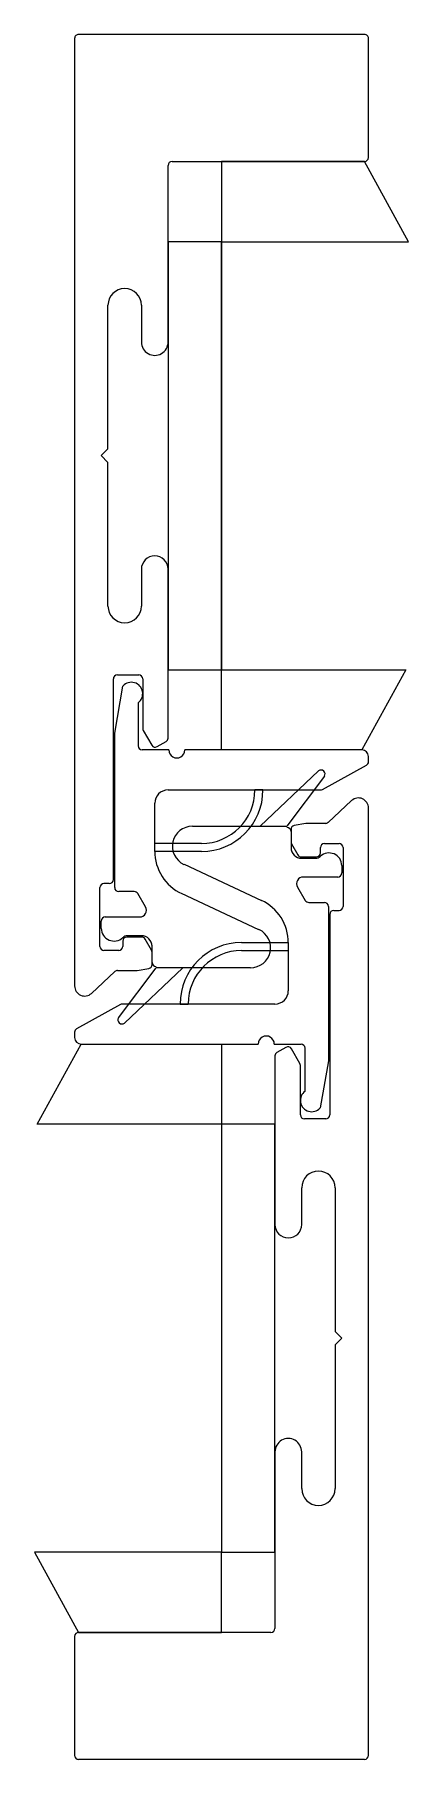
# Model space of a CAD drawing. Header units: millimetres. Extents: x 0 to 224, y 12 to 141.
# Drawn here: x 195.8 to 223.8, y 12.2 to 141.2 of the extents above; entities outside this region: 1.
import ezdxf

# ---------------------------------------------------------------- set-up
doc = ezdxf.new("R2010")
doc.units = ezdxf.units.MM

msp = doc.modelspace()

# ---------------------------------------------------------------- linework, layer by layer
at = {"color": 7}
for p, q in [((206.07, 131.67), (220.47, 131.67)), ((220.47, 131.67), (209.77, 131.67)), ((209.77, 131.67), (209.77, 125.67)), ((223.77, 125.67), (220.47, 131.67)), ((205.77, 118.17), (205.77, 131.37)), ((209.77, 125.67), (205.77, 125.67)), ((205.77, 125.67), (205.77, 93.66)), ((209.77, 125.67), (223.77, 125.67)), ((209.77, 93.66), (209.77, 125.67)), ((201.27, 110.17), (201.27, 120.92)), ((203.77, 120.92), (203.77, 118.17)), ((200.77, 109.67), (201.27, 110.17)), ((201.27, 109.17), (200.77, 109.67)), ((201.27, 98.42), (201.27, 109.17)), ((203.77, 101.17), (203.77, 98.42)), ((205.77, 88.55), (205.77, 101.17)), ((201.67, 77.97), (201.67, 92.97)), ((201.97, 93.27), (203.57, 93.27)), ((203.87, 92.97), (203.87, 89.26)), ((205.77, 93.66), (209.77, 93.66)), ((209.77, 93.66), (223.57, 93.66)), ((209.77, 87.67), (209.77, 93.66)), ((223.57, 93.66), (220.27, 87.66)), ((203.91, 89.11), (204.54, 88.02)), ((204.95, 87.91), (205.62, 88.29)), ((220.27, 87.66), (209.77, 87.67)), ((212.87, 84.67), (212.27, 84.67)), ((219.51, 83.87), (217.75, 82.24)), ((220.77, 12.47), (220.77, 83.32)), ((212.67, 81.96), (214.67, 81.96)), ((214.97, 81.71), (214.97, 80.79)), ((216.08, 82.16), (215.21, 82.01)), ((217.55, 82.17), (216.13, 82.17)), ((204.77, 80.06), (204.77, 80.67)), ((215.01, 80.64), (215.48, 79.81)), ((217.17, 79.96), (217.17, 80.36)), ((217.47, 80.67), (218.57, 80.67)), ((218.87, 80.36), (218.87, 75.96)), ((215.74, 79.66), (216.87, 79.66)), ((201.37, 77.67), (200.97, 77.67)), ((200.67, 72.97), (200.67, 77.37)), ((217.87, 75.36), (217.87, 60.37)), ((218.17, 75.66), (218.57, 75.66)), ((203.79, 73.67), (202.67, 73.67)), ((202.07, 72.66), (200.97, 72.66)), ((202.37, 73.37), (202.37, 72.97)), ((204.53, 72.69), (204.05, 73.52)), ((204.57, 71.62), (204.57, 72.54)), ((214.77, 73.26), (214.77, 72.66)), ((200.03, 69.46), (201.78, 71.09)), ((201.98, 71.17), (203.41, 71.17)), ((203.46, 71.17), (204.32, 71.32)), ((206.87, 71.37), (204.87, 71.37)), ((206.67, 68.66), (207.27, 68.66)), ((195.97, 59.67), (199.27, 65.67)), ((199.27, 65.67), (209.77, 65.66)), ((209.77, 65.66), (209.77, 59.67)), ((213.77, 64.78), (213.77, 52.17)), ((214.59, 65.42), (213.92, 65.04)), ((215.63, 64.22), (215, 65.31)), ((215.67, 60.37), (215.67, 64.07)), ((209.77, 59.67), (195.97, 59.67)), ((213.77, 59.67), (209.77, 59.67)), ((209.77, 59.67), (209.77, 27.66)), ((209.77, 59.66), (209.77, 27.66)), ((213.77, 27.66), (213.77, 59.67)), ((217.57, 60.07), (215.97, 60.07)), ((215.77, 52.17), (215.77, 54.92)), ((218.27, 54.92), (218.27, 44.17)), ((218.27, 44.17), (218.77, 43.67)), ((218.77, 43.67), (218.27, 43.17)), ((218.27, 43.17), (218.27, 32.42)), ((213.77, 35.16), (213.77, 21.97)), ((215.77, 32.42), (215.77, 35.17)), ((209.77, 27.66), (195.77, 27.66)), ((195.77, 27.66), (199.07, 21.67)), ((209.77, 21.66), (209.77, 27.66)), ((209.77, 27.66), (213.77, 27.66)), ((198.77, 21.37), (198.77, 12.47)), ((199.07, 21.67), (209.77, 21.66)), ((213.47, 21.67), (199.07, 21.67)), ((220.47, 12.17), (199.07, 12.17))]:
    msp.add_line(p, q, dxfattribs=at)
at = {"color": 7, "lineweight": -3}
for p, q in [((201.77, 88.92), (202.39, 92.44)), ((203.52, 91.18), (203.52, 87.97)), ((201.77, 77.37), (201.77, 88.92)), ((205.82, 87.67), (203.82, 87.67)), ((220.27, 87.67), (207.02, 87.67)), ((217.33, 84.7), (220.61, 86.52)), ((220.77, 86.78), (220.77, 87.17)), ((212.67, 81.96), (217.03, 86.09)), ((217.48, 85.7), (214.67, 81.96)), ((205.77, 84.67), (217.19, 84.67)), ((204.77, 80.09), (204.77, 83.67)), ((207.59, 81.96), (214.67, 81.96)), ((214.97, 81.56), (214.97, 80.26)), ((208.27, 80.67), (204.77, 80.67)), ((208.27, 80.06), (204.77, 80.06)), ((206.96, 79.11), (212.75, 76.41)), ((215.77, 79.56), (216.82, 79.56)), ((218.77, 79.01), (218.77, 78.46)), ((215.46, 77.41), (216.04, 76.41)), ((218.47, 78.16), (215.89, 78.16)), ((203.24, 77.07), (202.07, 77.07)), ((204.07, 75.92), (203.5, 76.92)), ((212.57, 74.22), (206.78, 76.92)), ((216.3, 76.26), (217.47, 76.26)), ((200.77, 74.32), (200.77, 74.87)), ((201.07, 75.17), (203.64, 75.17)), ((217.77, 75.96), (217.77, 64.41)), ((203.77, 73.77), (202.72, 73.77)), ((204.57, 71.77), (204.57, 73.07)), ((211.27, 73.26), (214.77, 73.26)), ((211.27, 72.66), (214.77, 72.66)), ((214.77, 73.24), (214.77, 69.66)), ((202.06, 67.63), (204.87, 71.37)), ((206.87, 71.37), (202.5, 67.24)), ((211.94, 71.37), (204.87, 71.37)), ((202.2, 68.63), (198.92, 66.81)), ((213.77, 68.66), (202.34, 68.66)), ((198.77, 66.55), (198.77, 66.16)), ((199.27, 65.66), (212.52, 65.66)), ((213.72, 65.66), (215.72, 65.66)), ((216.02, 62.15), (216.02, 65.36)), ((217.77, 64.41), (217.15, 60.89))]:
    msp.add_line(p, q, dxfattribs=at)
at = {"color": 7}
msp.add_lwpolyline([(220.77, 131.97), (220.77, 140.87, 0.414214), (220.47, 141.17), (199.07, 141.17, 0.414214), (198.77, 140.87), (198.77, 70.01)], format="xyb", dxfattribs=at)
for points in [[(209.77, 125.67), (209.77, 93.67)], [(0, 59.66), (0, 27.66)]]:
    msp.add_lwpolyline(points, dxfattribs=at)
for centre, radius, start, end in [((206.07, 131.37), 0.3, 90, 180), ((220.47, 131.97), 0.3, 270, 0), ((202.52, 120.92), 1.25, 0, 180), ((204.77, 118.17), 1, 180, 0.3418), ((204.77, 101.17), 1, 0, 180), ((202.52, 98.42), 1.25, 180, 0), ((201.97, 92.97), 0.3, 90, 180), ((203.57, 92.97), 0.3, 0, 90), ((203.02, 91.87), 0.85, 306.0319, 137.7347), ((204.17, 89.26), 0.3, 180, 210), ((204.8, 88.17), 0.3, 210, 299.8971), ((205.47, 88.55), 0.3, 299.8971, 0), ((206.42, 87.66), 0.6, 179.6557, 0.3443), ((220.02, 83.32), 0.75, 0, 132.7871), ((215.27, 81.71), 0.3, 100, 180), ((216.13, 81.87), 0.3, 90, 100), ((217.55, 82.47), 0.3, 270, 312.7871), ((215.27, 80.79), 0.3, 180, 210), ((217.47, 80.36), 0.3, 90, 180), ((218.57, 80.36), 0.3, 0, 90), ((215.74, 79.96), 0.3, 210, 270), ((216.82, 80.06), 0.5, 270, 313.6028), ((216.87, 79.96), 0.3, 270, 0), ((217.82, 79.01), 0.95, 0, 133.6028), ((200.97, 77.37), 0.3, 90, 180), ((201.37, 77.97), 0.3, 270, 0), ((218.17, 75.36), 0.3, 90, 180), ((218.57, 75.96), 0.3, 270, 0), ((201.72, 74.32), 0.95, 180, 313.6028), ((202.72, 73.26), 0.5, 90, 133.6028), ((202.67, 73.37), 0.3, 90, 180), ((203.79, 73.37), 0.3, 30, 90), ((200.97, 72.97), 0.3, 180, 270), ((202.07, 72.97), 0.3, 270, 0), ((204.27, 72.54), 0.3, 0, 30), ((201.98, 70.87), 0.3, 90, 132.7871), ((203.41, 71.47), 0.3, 270, 280), ((204.27, 71.62), 0.3, 280, 0), ((199.52, 70.01), 0.75, 180, 312.7871), ((213.12, 65.67), 0.6, 359.6557, 180.3443), ((214.07, 64.78), 0.3, 119.8971, 180), ((214.74, 65.16), 0.3, 30, 119.8971), ((215.37, 64.07), 0.3, 0, 30), ((216.52, 61.46), 0.85, 126.0319, 317.7347), ((215.97, 60.37), 0.3, 180, 270), ((217.57, 60.37), 0.3, 270, 0), ((217.02, 54.92), 1.25, 0, 180), ((214.77, 52.17), 1, 180, 0), ((214.77, 35.17), 1, 0, 180.3418), ((217.02, 32.42), 1.25, 180, 0), ((213.47, 21.97), 0.3, 270, 0), ((199.07, 21.37), 0.3, 90, 180), ((199.07, 12.47), 0.3, 180, 270), ((220.47, 12.47), 0.3, 270, 0)]:
    msp.add_arc(centre, radius, start, end, dxfattribs=at)
at = {"color": 7, "lineweight": -3}
for centre, radius, start, end in [((203.82, 87.97), 0.3, 180, 270), ((220.27, 87.17), 0.5, 0, 90), ((220.47, 86.78), 0.3, 299, 0), ((217.22, 85.86), 0.3, 328.9955, 128.1011), ((217.22, 85.86), 0.3, 128.1011, 128.1366), ((205.77, 83.67), 1, 90, 180), ((208.27, 84.67), 4.6, 270, 0), ((208.27, 84.67), 4, 270, 0), ((217.19, 84.97), 0.3, 270, 299), ((207.59, 80.46), 1.5, 90, 245), ((214.67, 81.56), 0.3, 0, 90), ((208.27, 80.09), 3.5, 180, 245), ((215.77, 80.36), 0.8, 180, 270), ((215.89, 77.66), 0.5, 90, 210), ((218.47, 78.46), 0.3, 270, 0), ((202.07, 77.37), 0.3, 180, 270), ((203.24, 76.77), 0.3, 30, 90), ((211.27, 73.24), 3.5, 0, 65), ((216.3, 76.56), 0.3, 210, 270), ((217.47, 75.96), 0.3, 0, 90), ((201.07, 74.87), 0.3, 90, 180), ((203.64, 75.67), 0.5, 270, 30), ((203.77, 72.97), 0.8, 0, 90), ((211.94, 72.87), 1.5, 270, 65), ((211.27, 68.66), 4.6, 90, 180), ((211.27, 68.66), 4, 90, 180), ((204.87, 71.77), 0.3, 180, 270), ((213.77, 69.66), 1, 270, 0), ((202.34, 68.36), 0.3, 90, 119), ((202.31, 67.47), 0.3, 148.9955, 308.1011), ((202.31, 67.47), 0.3, 308.1011, 308.1366), ((199.07, 66.55), 0.3, 119, 180), ((199.27, 66.16), 0.5, 180, 270), ((215.72, 65.36), 0.3, 0, 90)]:
    msp.add_arc(centre, radius, start, end, dxfattribs=at)

doc.saveas('drawing.dxf')
